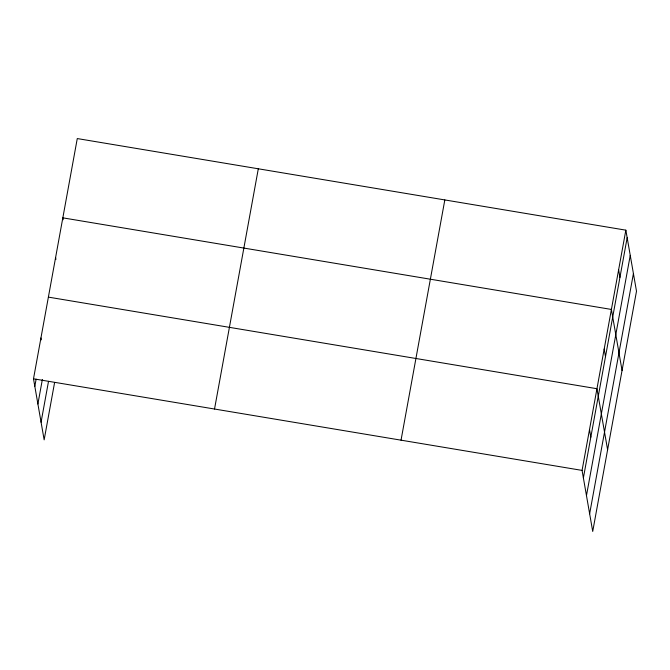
<?xml version="1.0" encoding="UTF-8"?>
<svg xmlns="http://www.w3.org/2000/svg" width="670" height="670" viewBox="0 0 670 670"><rect width="100%" height="100%" fill="white"/><g stroke="black" fill="none" stroke-linecap="round" stroke-linejoin="round"><path stroke-width="1" d="M54.572 382.662L44.153 439.838L33.5 378.801L77.276 138.564L625.847 230.162L636.5 291.199L592.724 531.436L582.071 470.399L625.847 230.162M34.815 386.356L36.121 379.203M37.897 404.002L42.361 379.496M41.071 422.184L48.516 381.347M214.526 409.027L258.31 168.79M401.037 440.173L444.821 199.936M583.386 477.953L627.162 237.716M586.468 495.599L630.244 255.371M589.642 513.789L633.418 273.553M48.382 297.12L596.953 388.717L607.606 449.754M33.5 378.801L582.071 470.399M618.628 269.801L619.943 277.355M622.053 370.477L611.4 309.44L62.829 217.842L63.164 219.727M604.181 349.078L605.496 356.633M589.508 429.562L590.831 437.116M55.61 257.481L55.937 259.365M40.945 337.956L41.272 339.849"/></g></svg>
